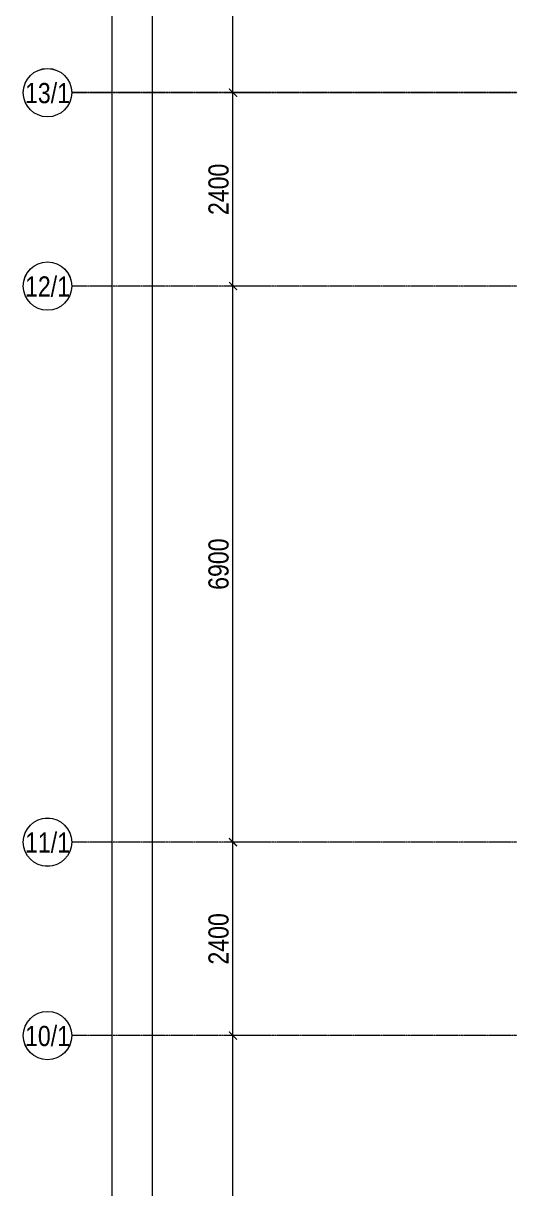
# Model space of a CAD drawing. Header units: millimetres. Extents: x 470010 to 1231400, y -134005 to 421770.
# Drawn here: x 799968 to 805999, y 163713 to 178174 of the extents above; entities that cross this region are included whole.
import ezdxf
from ezdxf.enums import TextEntityAlignment as Align

# ---------------------------------------------------------------- set-up
doc = ezdxf.new("R2010")
doc.units = ezdxf.units.MM
doc.linetypes.add('CENTER2', pattern=[28.575, 19.05, -3.175, 3.175, -3.175])
doc.layers.get('Defpoints').update_dxf_attribs({"color": 140})
doc.layers.add('РД_Оси_100', color=7, linetype='Continuous', lineweight=0, true_color=0x525252)
doc.layers.add('РД_Оси_размер', color=8, linetype='Continuous', lineweight=0)
doc.styles.add('style1', font='ARIALN.TTF')
doc.styles.add('ккк', font='isocpeur.ttf', dxfattribs={"width": 0.85, "oblique": 15})
doc.dimstyles.new('Dim100_ареал', dxfattribs={"dimscale": 100, "dimtxt": 2.5, "dimasz": 1, "dimexe": 1, "dimexo": 1, "dimgap": 0.5, "dimtad": 1, "dimzin": 12, "dimdsep": 46, "dimtxsty": 'style1', "dimblk": 'ARCHTICK', "dimcen": 1, "dimdle": 1, "dimclrd": 256, "dimclre": 256, "dimaunit": 1, "dimadec": 0, "dimazin": 3, "dimtfac": 1, "dimtmove": 1, "dimatfit": 3, "dimldrblk": 'OPEN30', "dimfxl": 4, "dimfxlon": 1, "dimtolj": 1, "dimtzin": 0, "dimlwd": 9, "dimlwe": 9, "dimarcsym": 0})

# ---------------------------------------------------------------- blocks, each defined once
blk = doc.blocks.new('A-iden')
at = {"linetype": 'Continuous', "lineweight": 5}
blk.add_circle((0, -4), 3, dxfattribs=at)
at = {"color": 0, "linetype": 'Continuous', "lineweight": 20, "style": 'ккк', "width": 0.85}
blk.add_attdef('ID', text='', height=4, dxfattribs=at).set_placement((0.31, -3.85), align=Align.MIDDLE_CENTER)
blk = doc.blocks.new('_ArchTick')
at = {"color": 0, "linetype": 'ByBlock', "const_width": 0.15}
blk.add_lwpolyline([(-0.5, -0.5), (0.5, 0.5)], dxfattribs=at)
blk = doc.blocks.new('*D154')
at = {"layer": 'Defpoints', "color": 0, "transparency": 16777216}
for p in [(-5455, 134700), (-2955, 134700), (-2955, 0)]:
    blk.add_point(p, dxfattribs=at)
at = {"layer": 'РД_Оси_размер', "lineweight": 9, "transparency": 16777216}
for p, q in [((-5455, -100), (-5455, 134800)), ((-5055, 134700), (-5555, 134700)), ((-5055, 0), (-5555, 0))]:
    blk.add_line(p, q, dxfattribs=at)
at = {"layer": 'РД_Оси_размер', "lineweight": 9, "transparency": 16777216, "xscale": 100, "yscale": 100, "zscale": 100}
for p, rotation in [((-5455, 134700), 90), ((-5455, 0), 270)]:
    blk.add_blockref('_ArchTick', p, dxfattribs=dict(at, rotation=rotation))
at = {"layer": 'РД_Оси_размер', "color": 0, "transparency": 16777216, "insert": (-5633, 67350), "char_height": 250, "attachment_point": 5, "rotation": 90, "style": 'style1'}
blk.add_mtext('\\A1;134700', dxfattribs=at)
blk = doc.blocks.new('_Open30')
at = {"color": 0, "linetype": 'ByBlock', "lineweight": -2}
for p, q in [((-1, 0.27), (0, 0)), ((0, 0), (-1, -0.27)), ((0, 0), (-1, 0))]:
    blk.add_line(p, q, dxfattribs=at)
blk = doc.blocks.new('*D161')
at = {"layer": 'Defpoints', "color": 0, "transparency": 16777216}
for p in [(-3955, 42900), (-2955, 42900), (-2955, 36000)]:
    blk.add_point(p, dxfattribs=at)
at = {"layer": 'РД_Оси_размер', "lineweight": 9, "transparency": 16777216}
for p, q in [((-3955, 35900), (-3955, 43000)), ((-3555, 42900), (-4055, 42900)), ((-3555, 36000), (-4055, 36000))]:
    blk.add_line(p, q, dxfattribs=at)
at = {"layer": 'РД_Оси_размер', "lineweight": 9, "transparency": 16777216, "xscale": 100, "yscale": 100, "zscale": 100}
for p, rotation in [((-3955, 42900), 90), ((-3955, 36000), 270)]:
    blk.add_blockref('_ArchTick', p, dxfattribs=dict(at, rotation=rotation))
at = {"layer": 'РД_Оси_размер', "color": 0, "transparency": 16777216, "insert": (-4133, 39450), "char_height": 250, "attachment_point": 5, "rotation": 90, "style": 'style1'}
blk.add_mtext('\\A1;6900', dxfattribs=at)
blk = doc.blocks.new('*D162')
at = {"layer": 'Defpoints', "color": 0, "transparency": 16777216}
for p in [(-3955, 45300), (-2955, 45300), (-2955, 42900)]:
    blk.add_point(p, dxfattribs=at)
at = {"layer": 'РД_Оси_размер', "lineweight": 9, "transparency": 16777216}
for p, q in [((-3555, 45300), (-4055, 45300)), ((-3955, 42800), (-3955, 45400)), ((-3555, 42900), (-4055, 42900))]:
    blk.add_line(p, q, dxfattribs=at)
at = {"layer": 'РД_Оси_размер', "lineweight": 9, "transparency": 16777216, "xscale": 100, "yscale": 100, "zscale": 100}
for p, rotation in [((-3955, 45300), 90), ((-3955, 42900), 270)]:
    blk.add_blockref('_ArchTick', p, dxfattribs=dict(at, rotation=rotation))
at = {"layer": 'РД_Оси_размер', "color": 0, "transparency": 16777216, "insert": (-4133, 44100), "char_height": 250, "attachment_point": 5, "rotation": 90, "style": 'style1'}
blk.add_mtext('\\A1;2400', dxfattribs=at)
blk = doc.blocks.new('*D163')
at = {"layer": 'Defpoints', "color": 0, "transparency": 16777216}
for p in [(-3955, 52200), (-2955, 52200), (-2955, 45300)]:
    blk.add_point(p, dxfattribs=at)
at = {"layer": 'РД_Оси_размер', "lineweight": 9, "transparency": 16777216}
for p, q in [((-3955, 45200), (-3955, 52300)), ((-3555, 52200), (-4055, 52200)), ((-3555, 45300), (-4055, 45300))]:
    blk.add_line(p, q, dxfattribs=at)
at = {"layer": 'РД_Оси_размер', "lineweight": 9, "transparency": 16777216, "xscale": 100, "yscale": 100, "zscale": 100}
for p, rotation in [((-3955, 52200), 90), ((-3955, 45300), 270)]:
    blk.add_blockref('_ArchTick', p, dxfattribs=dict(at, rotation=rotation))
at = {"layer": 'РД_Оси_размер', "color": 0, "transparency": 16777216, "insert": (-4133, 48750), "char_height": 250, "attachment_point": 5, "rotation": 90, "style": 'style1'}
blk.add_mtext('\\A1;6900', dxfattribs=at)
blk = doc.blocks.new('*D164')
at = {"layer": 'Defpoints', "color": 0, "transparency": 16777216}
for p in [(-3955, 54600), (-2955, 54600), (-2955, 52200)]:
    blk.add_point(p, dxfattribs=at)
at = {"layer": 'РД_Оси_размер', "lineweight": 9, "transparency": 16777216}
for p, q in [((-3955, 52100), (-3955, 54700)), ((-3555, 54600), (-4055, 54600)), ((-3555, 52200), (-4055, 52200))]:
    blk.add_line(p, q, dxfattribs=at)
at = {"layer": 'РД_Оси_размер', "lineweight": 9, "transparency": 16777216, "xscale": 100, "yscale": 100, "zscale": 100}
for p, rotation in [((-3955, 54600), 90), ((-3955, 52200), 270)]:
    blk.add_blockref('_ArchTick', p, dxfattribs=dict(at, rotation=rotation))
at = {"layer": 'РД_Оси_размер', "color": 0, "transparency": 16777216, "insert": (-4133, 53400), "char_height": 250, "attachment_point": 5, "rotation": 90, "style": 'style1'}
blk.add_mtext('\\A1;2400', dxfattribs=at)
blk = doc.blocks.new('*D165')
at = {"layer": 'Defpoints', "color": 0, "transparency": 16777216}
for p in [(-3955, 61200), (-2955, 61200), (-2955, 54600)]:
    blk.add_point(p, dxfattribs=at)
at = {"layer": 'РД_Оси_размер', "lineweight": 9, "transparency": 16777216}
for p, q in [((-3555, 61200), (-4055, 61200)), ((-3955, 54500), (-3955, 61300)), ((-3555, 54600), (-4055, 54600))]:
    blk.add_line(p, q, dxfattribs=at)
at = {"layer": 'РД_Оси_размер', "lineweight": 9, "transparency": 16777216, "xscale": 100, "yscale": 100, "zscale": 100}
for p, rotation in [((-3955, 61200), 90), ((-3955, 54600), 270)]:
    blk.add_blockref('_ArchTick', p, dxfattribs=dict(at, rotation=rotation))
at = {"layer": 'РД_Оси_размер', "color": 0, "transparency": 16777216, "insert": (-4133, 57900), "char_height": 250, "attachment_point": 5, "rotation": 90, "style": 'style1'}
blk.add_mtext('\\A1;6600', dxfattribs=at)
blk = doc.blocks.new('*D198')
at = {"layer": 'Defpoints', "color": 0, "transparency": 16777216}
for p in [(-4955, 63900), (-2955, 63900), (-2955, 13500)]:
    blk.add_point(p, dxfattribs=at)
at = {"layer": 'РД_Оси_размер', "lineweight": 9, "transparency": 16777216}
for p, q in [((-4955, 13400), (-4955, 64000)), ((-4555, 63900), (-5055, 63900)), ((-4555, 13500), (-5055, 13500))]:
    blk.add_line(p, q, dxfattribs=at)
at = {"layer": 'РД_Оси_размер', "lineweight": 9, "transparency": 16777216, "xscale": 100, "yscale": 100, "zscale": 100}
for p, rotation in [((-4955, 63900), 90), ((-4955, 13500), 270)]:
    blk.add_blockref('_ArchTick', p, dxfattribs=dict(at, rotation=rotation))
at = {"layer": 'РД_Оси_размер', "color": 0, "transparency": 16777216, "insert": (-5133, 38700), "char_height": 250, "attachment_point": 5, "rotation": 90, "style": 'style1'}
blk.add_mtext('\\A1;50400', dxfattribs=at)
blk = doc.blocks.new('СОШ_2200_АР_ОСИ_М100_28.05.24')
at = {"layer": 'РД_Оси_100', "color": 251, "linetype": 'CENTER2', "true_color": 0x636466}
for p, q in [((29555, 54600), (-5954.958, 54600)), ((29555, 52200), (-5954.958, 52200)), ((29555, 45300), (-5954.958, 45300)), ((29555, 42900), (-5954.958, 42900))]:
    blk.add_line(p, q, dxfattribs=at)
at = {"layer": 'РД_Оси_100', "color": 251, "true_color": 0x636466}
ref = blk.add_blockref('A-iden', (-6254.958, 55000), dxfattribs=dict(at, xscale=100, yscale=100, zscale=100))
ref.add_attrib('ID', '13/1', dxfattribs={"layer": '0', "linetype": 'Continuous', "height": 250, "style": 'style1'}).set_placement((-6254.958, 54600), align=Align.MIDDLE)
ref = blk.add_blockref('A-iden', (-6254.958, 52600), dxfattribs=dict(at, xscale=100, yscale=100, zscale=100))
ref.add_attrib('ID', '12/1', dxfattribs={"layer": '0', "linetype": 'Continuous', "height": 250, "style": 'style1'}).set_placement((-6254.958, 52200), align=Align.MIDDLE)
ref = blk.add_blockref('A-iden', (-6254.958, 45700), dxfattribs=dict(at, xscale=100, yscale=100, zscale=100))
ref.add_attrib('ID', '11/1', dxfattribs={"layer": '0', "linetype": 'Continuous', "height": 250, "style": 'style1'}).set_placement((-6254.958, 45300), align=Align.MIDDLE)
ref = blk.add_blockref('A-iden', (-6254.958, 43300), dxfattribs=dict(at, xscale=100, yscale=100, zscale=100))
ref.add_attrib('ID', '10/1', dxfattribs={"layer": '0', "linetype": 'Continuous', "height": 250, "style": 'style1'}).set_placement((-6254.958, 42900), align=Align.MIDDLE)
at = {"layer": 'РД_Оси_размер', "color": 251, "true_color": 0x636466}
for base, p1, p2, picture, middle in [((-5454.958, 134700), (-2954.958, 0), (-2954.958, 134700), '*D154', (-5632.601, 67350)), ((-4954.958, 63900), (-2954.958, 13500), (-2954.958, 63900), '*D198', (-5132.601, 38700)), ((-3954.958, 61200), (-2954.958, 54600), (-2954.958, 61200), '*D165', (-4132.601, 57900)), ((-3954.958, 54600), (-2954.958, 52200), (-2954.958, 54600), '*D164', (-4132.601, 53400)), ((-3954.958, 52200), (-2954.958, 45300), (-2954.958, 52200), '*D163', (-4132.601, 48750)), ((-3954.958, 45300), (-2954.958, 42900), (-2954.958, 45300), '*D162', (-4132.601, 44100)), ((-3954.958, 42900), (-2954.958, 36000), (-2954.958, 42900), '*D161', (-4132.601, 39450))]:
    dim = blk.add_linear_dim(base=base, p1=p1, p2=p2, angle=90, dimstyle='Dim100_ареал', dxfattribs=at)
    dim.commit()
    dim.dimension.update_dxf_attribs({"geometry": picture, "text_midpoint": middle})
blk = doc.blocks.new('A$C9108343f')
at = {"layer": 'РД_Оси_100'}
blk.add_blockref('СОШ_2200_АР_ОСИ_М100_28.05.24', (140804, 223079), dxfattribs=at)
at = {"layer": 'Defpoints', "color": 18, "true_color": 0x000000, "style": 'style1'}
for p in [(143949, 316089), (143975, 281640), (143890, 273245), (143840, 264277), (143968, 254892), (12252, 104178), (12383, 96023)]:
    blk.add_attdef('АР-ПОМЕЩЕНИЕ:НАИМЕНОВАНИЕ', text='', height=100, dxfattribs=at).set_placement(p, align=Align.MIDDLE)
at = {"layer": 'Defpoints', "color": 18, "true_color": 0x000000, "style": 'style1', "flags": 8}
for p in [(143951, 279099), (143848, 269251), (143875, 260094), (144050, 250825), (163419, 238153), (155897, 237966), (183037, 237966), (143343, 237876)]:
    blk.add_attdef('АР-ПОМЕЩЕНИЕ:НАИМЕНОВАНИЕ', text='', height=100, dxfattribs=at).set_placement(p, align=Align.MIDDLE)

msp = doc.modelspace()

# ---------------------------------------------------------------- block references
msp.add_blockref('A$C9108343f', (665718.612, -100366.242))
at = {"layer": 'РД_Оси_100'}
msp.add_blockref('СОШ_2200_АР_ОСИ_М100_28.05.24', (806522.706, 122713.251), dxfattribs=at)

doc.saveas('drawing.dxf')
